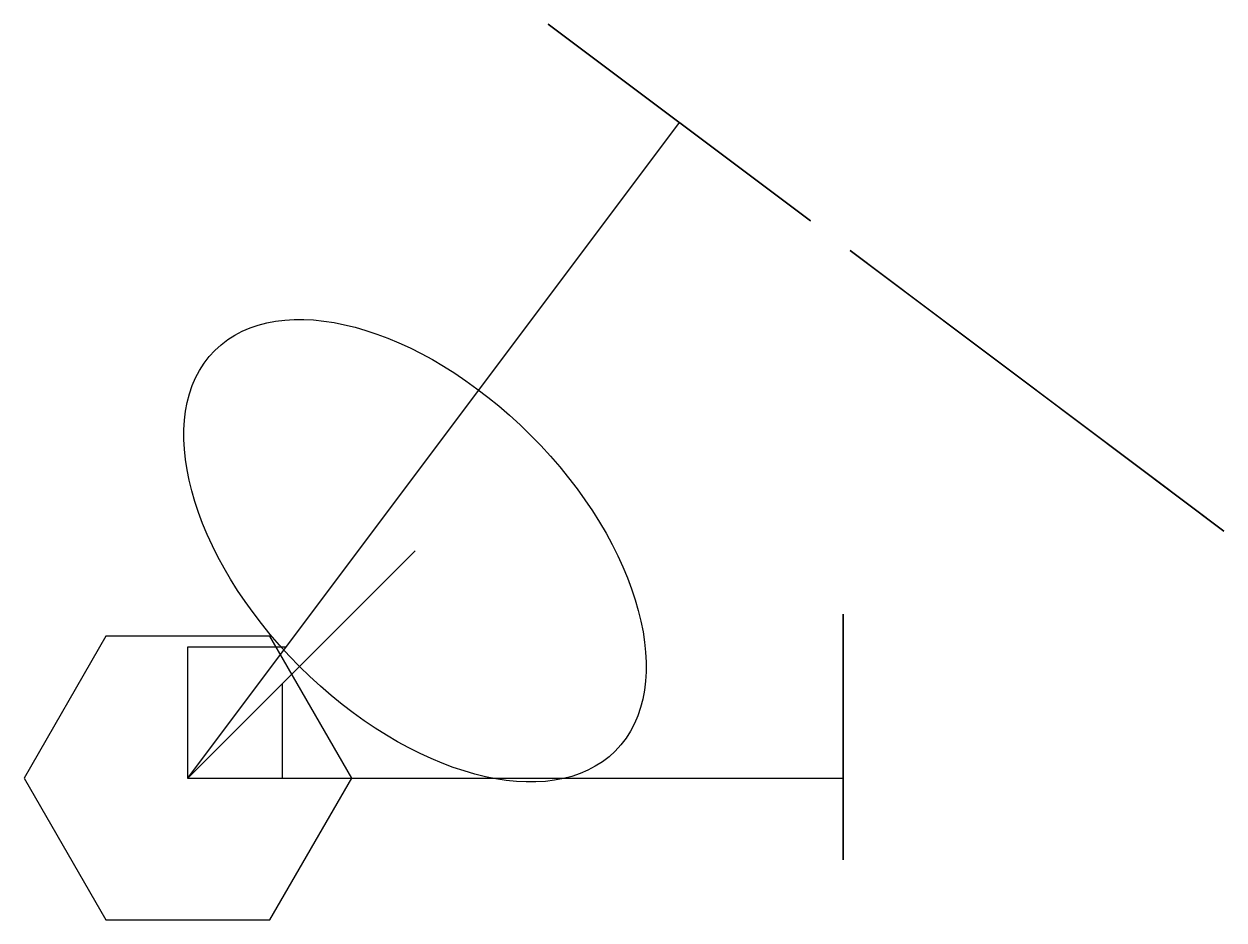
# Model space of a CAD drawing. Header units: inches. Extents: x -1 to 6.32, y -0.87 to 4.6.
import ezdxf

# ---------------------------------------------------------------- set-up
doc = ezdxf.new("R2010")
doc.units = ezdxf.units.IN
doc.header["$MEASUREMENT"] = 0
for name, color, linetype in [('ECS1', 7, 'Continuous'), ('ECS2', 7, 'Continuous'), ('ECS3', 7, 'Continuous'), ('ECS4', 7, 'Continuous')]:
    doc.layers.add(name, color=color, linetype=linetype)

msp = doc.modelspace()

# ---------------------------------------------------------------- linework, layer by layer
for q in [(0.3333, 0), (0, 0)]:
    msp.add_line((0, 0), q)
at = {"layer": 'Defpoints'}
msp.add_line((0, 0), (-0.0034, -0.0001, 5), dxfattribs=at)
at = {"layer": 'ECS1'}
msp.add_lwpolyline([(-0.5, 0.866), (-1, 0), (-0.5, -0.866), (0.5, -0.866), (1, 0), (0.5, 0.866)], close=True, dxfattribs=at)
at = {"layer": 'ECS1', "elevation": 5}
msp.add_lwpolyline([(-0.5, 0.866), (-1, 0), (-0.5, -0.866), (0.5, -0.866), (1, 0), (0.5, 0.866)], close=True, dxfattribs=at)
at = {"layer": 'ECS2', "extrusion": (1, 0, -1.11022e-15)}
msp.add_line((0, 0), (4, 0), dxfattribs=at)
at = {"layer": 'ECS2', "extrusion": (1, 0, -1.11022e-15), "elevation": 4}
msp.add_lwpolyline([(1, 0), (-0.5, 0.866), (-0.5, -0.866)], close=True, dxfattribs=at)
at = {"layer": 'ECS3'}
msp.add_line((0, 0), (3, 4), dxfattribs=at)
at = {"layer": 'ECS3', "color": 3}
msp.add_line((0, 0), (0, 0.8), dxfattribs=at)
at = {"layer": 'ECS3', "color": 1}
msp.add_line((0, 0.8), (0.6, 0.8), dxfattribs=at)
at = {"layer": 'ECS3', "extrusion": (0.6, 0.8, 2.07692e-16), "elevation": 5}
for points in [[(-1, 1), (-1, -1), (1, -1), (1, 1)], [(-2.7287, 2.2306), (-4.1553, 1.1941), (-3.6104, -0.4829), (-1.8471, -0.4829), (-1.3021, 1.1941)]]:
    msp.add_lwpolyline(points, close=True, dxfattribs=at)
at = {"layer": 'ECS4'}
msp.add_line((0, 0), (1.3867, 1.3867, 1.3867), dxfattribs=at)
at = {"layer": 'ECS4', "color": 3}
msp.add_line((0.5774, 0), (0.5774, 0.5774), dxfattribs=at)
at = {"layer": 'ECS4', "color": 5}
msp.add_line((0.5774, 0.5774), (0.5774, 0.5774, 0.5774), dxfattribs=at)
at = {"layer": 'ECS4', "color": 1}
msp.add_line((0, 0), (0.5774, 0), dxfattribs=at)
at = {"layer": 'ECS4', "extrusion": (0.57735, 0.57735, 0.57735)}
msp.add_circle((0, 0, 2.4019), 1.728, dxfattribs=at)

doc.saveas('drawing.dxf')
